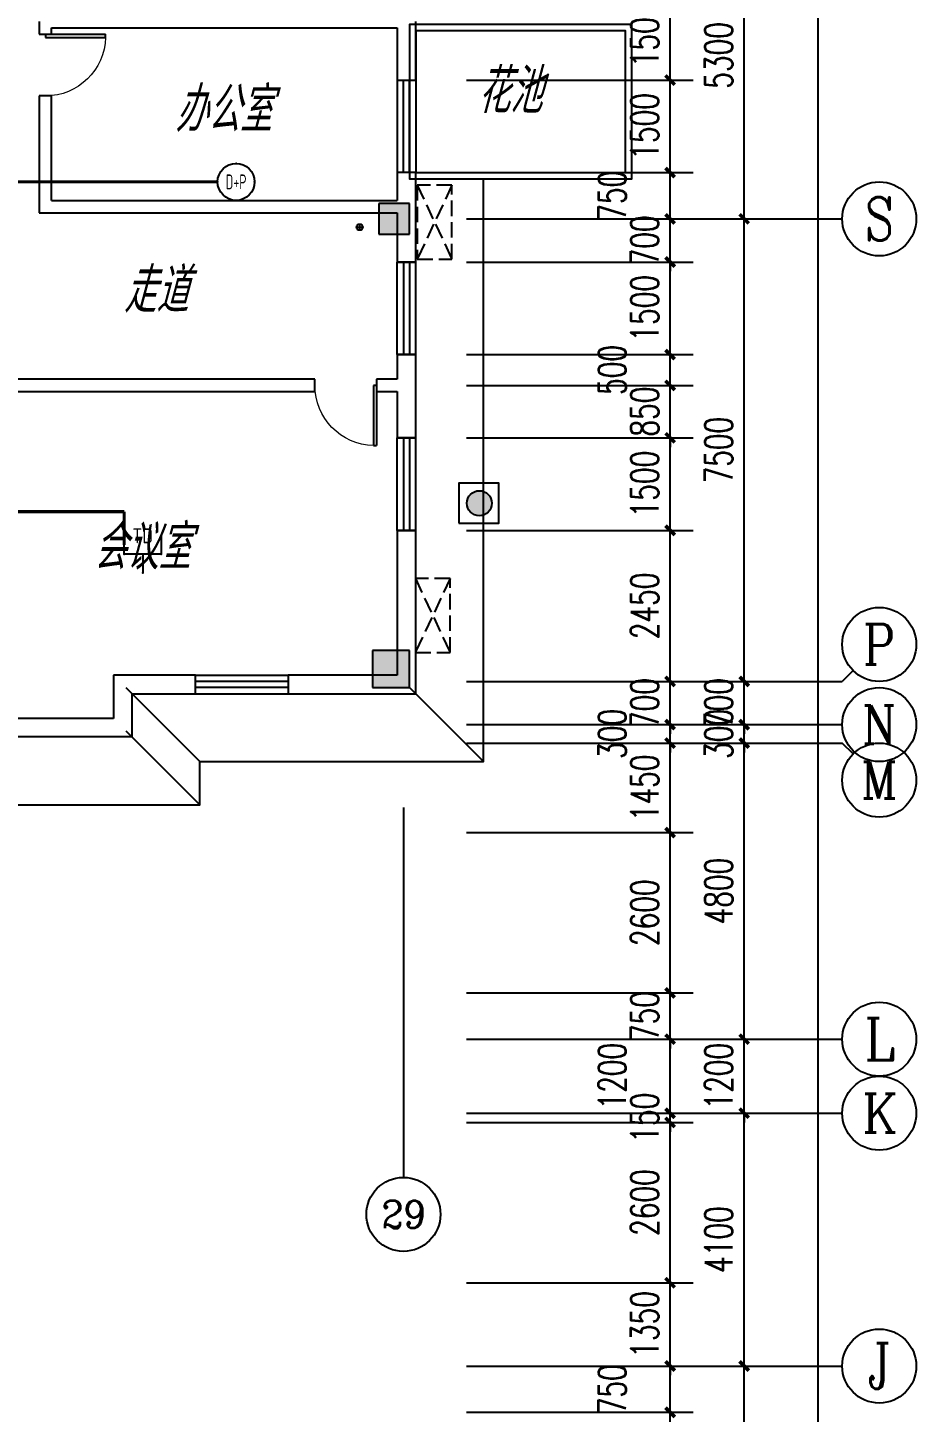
# Model space of a CAD drawing. Extents: x 1333527 to 1855755, y 1020844 to 1581249.
# Drawn here: x 1464287 to 1478683, y 1192721 to 1215171 of the extents above; entities that cross this region are included whole.
import ezdxf
from ezdxf.enums import TextEntityAlignment as Align

# ---------------------------------------------------------------- set-up
doc = ezdxf.new("R2010")
doc.units = 0
doc.header["$LTSCALE"] = 1000
doc.header["$PDSIZE"] = 5
doc.linetypes.add('DASH', pattern=[0.35, 0.25, -0.1])
doc.layers.add('1-建筑底图', color=8, linetype='Continuous', plot=False)
for name, color, linetype in [('AXIS_TEXT', 7, 'Continuous'), ('EQUIP-通讯', 3, 'Continuous'), ('WIRE-综合布线', 5, 'Continuous'), ('建筑-柱子', 9, 'Continuous'), ('建筑-柱子-填充', 8, 'Continuous'), ('排水', 153, 'Continuous'), ('防火分区', 6, 'Continuous')]:
    doc.layers.add(name, color=color, linetype=linetype)
doc.styles.add('_TCH_AXIS', font='COMPLEX', dxfattribs={"bigfont": 'GBCBIG'})
doc.styles.add('_TCH_DIM_T3', font='SIMPLEX', dxfattribs={"width": 0.705882, "bigfont": 'GBCBIG'})
doc.styles.add('_TEL_ATTDEF', font='gbenor', dxfattribs={"bigfont": 'gbcbig'})
doc.styles.add('_TEL_DIM', font='SIMPLEX', dxfattribs={"width": 0.8, "height": 3.5, "bigfont": 'HZTXT'})
doc.styles.add('COMPLEX', font='COMPLEX')
doc.styles.get("Standard").update_dxf_attribs({"font": 'gbeitc.shx', "bigfont": 'gbcbig.shx'})
doc.linetypes.add('JIEDI', pattern='A,1.25,-0.25,0.25,-0.25,0.625,["/",Standard,S=0.6,R=0,X=0,Y=-0.3],0.625,-0.25,0.25,-0.25', length=4)
doc.dimstyles.new('_TCH_ARCH&&150', dxfattribs={"dimtxt": 446.25, "dimasz": 150, "dimexe": 375, "dimexo": 450, "dimgap": 189.375, "dimtad": 1, "dimdec": 0, "dimzin": 0, "dimdsep": 46, "dimtxsty": '_TCH_DIM_T3', "dimblk": 'ARCHTICK', "dimcen": 0.09, "dimclrt": 7, "dimazin": 2, "dimtfac": 1, "dimtdec": 0, "dimtix": 1, "dimtmove": 2, "dimatfit": 3, "dimfxl": 1, "dimtolj": 1, "dimtzin": 0, "dimarcsym": 0})

# ---------------------------------------------------------------- blocks, each defined once
blk = doc.blocks.new('$equip_U$00000080(win7-PC-hzk)')
blk.add_circle((0, 0.5), 0.5)
for p in [(0, 0.999), (-0.5, 0.5), (0.5, 0.5)]:
    blk.add_point(p)
at = {"color": 7, "style": '_TEL_DIM', "width": 0.7}
blk.add_attdef('$TEXT$', text='', height=0.4, dxfattribs=at).set_placement((0, 0.5), align=Align.MIDDLE_CENTER)
at = {"color": 7, "style": '_TEL_DIM', "flags": 1}
for tag in ['A', 'REMARK']:
    blk.add_attdef(tag, text='', height=0.00002, dxfattribs=at).set_placement((0, 0), align=Align.MIDDLE_CENTER)
blk = doc.blocks.new('$equip$00002670')
for p, q in [((-0.5, 0.499), (-0.5, 0.999)), ((0.5, 0.999), (0.5, 0.499)), ((0.5, 0.499), (-0.5, 0.499)), ((0, 0.5), (0, 0))]:
    blk.add_line(p, q)
for p in [(-0.5, 0.999), (0.5, 0.999), (-0.5, 0.499), (0.5, 0.499), (0, 0)]:
    blk.add_point(p)
at = {"color": 7, "style": '_TEL_DIM'}
blk.add_attdef('$TEXT$', text='', height=0.4, dxfattribs=at).set_placement((0, 0.999), align=Align.MIDDLE_CENTER)
at = {"color": 7, "style": '_TEL_DIM', "flags": 1}
blk.add_attdef('A', text='', height=0.000025, dxfattribs=at).set_placement((0, 0), align=Align.MIDDLE_CENTER)
blk = doc.blocks.new('ng')
at = {"layer": '排水'}
for p, q in [((345991, 781358), (346091, 781358)), ((346041, 781408), (346041, 781308))]:
    blk.add_line(p, q, dxfattribs=at)
blk.add_circle((346041, 781358), 50, dxfattribs=at)
blk = doc.blocks.new('_AXISO')
blk.add_circle((0, 0), 0.5)
at = {"layer": 'AXIS_TEXT', "style": 'COMPLEX', "width": 1.041667}
blk.add_attdef('A', text='', height=0.56, dxfattribs=at).set_placement((-0.25, -0.28), (0.25, -0.28), align=Align.FIT)
blk = doc.blocks.new('A$C4670417C')
at = {"layer": '建筑-柱子-填充'}
for points in [[(110300, 36150), (109800, 36150), (109800, 35650), (110300, 35650)], [(110300, 28900), (109700, 28900), (109700, 28300), (110300, 28300)]]:
    blk.add_hatch(color=256, dxfattribs=at).paths.add_polyline_path(points)
at = {"layer": '建筑-柱子'}
for p, q in [((110300, 36150), (109800, 36150)), ((109800, 36150), (109800, 35650)), ((110300, 35650), (110300, 36150)), ((109800, 35650), (110300, 35650)), ((110300, 28900), (109700, 28900)), ((109700, 28900), (109700, 28300)), ((110300, 28300), (110300, 28900)), ((109700, 28300), (110300, 28300))]:
    blk.add_line(p, q, dxfattribs=at)
blk = doc.blocks.new('A$C2CDD3BEF')
at = {"layer": '防火分区'}
h = blk.add_hatch(color=7, dxfattribs=at)
h.dxf.hatch_style = 1
edge = h.paths.add_edge_path()
edge.add_arc((460, 446), 282, 0, 360)
at = {"layer": '防火分区', "color": 7}
blk.add_lwpolyline([(0, 0), (900, 0), (900, 900), (0, 900)], close=True, dxfattribs=at)
blk.add_circle((460, 446), 282, dxfattribs=at)
blk = doc.blocks.new('_ArchTick')
at = {"color": 0, "linetype": 'ByBlock', "const_width": 0.4}
blk.add_lwpolyline([(-0.5, -0.5), (0.5, 0.5)], dxfattribs=at)
blk = doc.blocks.new('*D121')
at = {"layer": '1-建筑底图', "color": 0, "lineweight": -2, "transparency": 16777216}
for p, q in [((112521, 15850), (116196, 15850)), ((115821, 13250), (115821, 15850)), ((112521, 13250), (116196, 13250))]:
    blk.add_line(p, q, dxfattribs=at)
at = {"layer": 'Defpoints', "color": 0}
for p in [(112071, 15850), (115821, 15850), (112071, 13250)]:
    blk.add_point(p, dxfattribs=at)
at = {"layer": '1-建筑底图', "color": 0, "lineweight": -2, "transparency": 16777216, "xscale": 150, "yscale": 150, "zscale": 150}
for p, rotation in [((115821, 15850), 90), ((115821, 13250), 270)]:
    blk.add_blockref('_ArchTick', p, dxfattribs=dict(at, rotation=rotation))
at = {"layer": '1-建筑底图', "color": 7, "transparency": 16777216, "insert": (115408, 14550), "char_height": 446.2, "attachment_point": 5, "rotation": 90, "style": '_TCH_DIM_T3'}
blk.add_mtext('\\A1;2600', dxfattribs=at)
blk = doc.blocks.new('*D122')
at = {"layer": '1-建筑底图', "color": 0, "lineweight": -2, "transparency": 16777216}
for p, q in [((112521, 16600), (116196, 16600)), ((115821, 15850), (115821, 16600)), ((112521, 15850), (116196, 15850))]:
    blk.add_line(p, q, dxfattribs=at)
at = {"layer": 'Defpoints', "color": 0}
for p in [(112071, 16600), (115821, 16600), (112071, 15850)]:
    blk.add_point(p, dxfattribs=at)
at = {"layer": '1-建筑底图', "color": 0, "lineweight": -2, "transparency": 16777216, "xscale": 150, "yscale": 150, "zscale": 150}
for p, rotation in [((115821, 16600), 90), ((115821, 15850), 270)]:
    blk.add_blockref('_ArchTick', p, dxfattribs=dict(at, rotation=rotation))
at = {"layer": '1-建筑底图', "color": 7, "transparency": 16777216, "insert": (114883, 16225), "char_height": 446.2, "attachment_point": 5, "rotation": 90, "style": '_TCH_DIM_T3'}
blk.add_mtext('\\A1;750', dxfattribs=at)
blk = doc.blocks.new('*D123')
at = {"layer": '1-建筑底图', "color": 0, "lineweight": -2, "transparency": 16777216}
for p, q in [((115821, 17950), (115821, 18100)), ((112521, 17950), (116196, 17950)), ((115821, 16600), (115821, 17950)), ((112521, 16600), (116196, 16600)), ((115821, 16600), (115821, 16450))]:
    blk.add_line(p, q, dxfattribs=at)
at = {"layer": 'Defpoints', "color": 0}
for p in [(112071, 17950), (115821, 17950), (112071, 16600)]:
    blk.add_point(p, dxfattribs=at)
at = {"layer": '1-建筑底图', "color": 0, "lineweight": -2, "transparency": 16777216, "xscale": 150, "yscale": 150, "zscale": 150}
for p, rotation in [((115821, 17950), 270), ((115821, 16600), 90)]:
    blk.add_blockref('_ArchTick', p, dxfattribs=dict(at, rotation=rotation))
at = {"layer": '1-建筑底图', "color": 7, "transparency": 16777216, "insert": (115408, 17275), "char_height": 446.2, "attachment_point": 5, "rotation": 90, "style": '_TCH_DIM_T3'}
blk.add_mtext('\\A1;1350', dxfattribs=at)
blk = doc.blocks.new('*D124')
at = {"layer": '1-建筑底图', "color": 0, "lineweight": -2, "transparency": 16777216}
for p, q in [((112521, 20550), (116196, 20550)), ((115821, 17950), (115821, 20550)), ((112521, 17950), (116196, 17950))]:
    blk.add_line(p, q, dxfattribs=at)
at = {"layer": 'Defpoints', "color": 0}
for p in [(112071, 20550), (115821, 20550), (112071, 17950)]:
    blk.add_point(p, dxfattribs=at)
at = {"layer": '1-建筑底图', "color": 0, "lineweight": -2, "transparency": 16777216, "xscale": 150, "yscale": 150, "zscale": 150}
for p, rotation in [((115821, 20550), 90), ((115821, 17950), 270)]:
    blk.add_blockref('_ArchTick', p, dxfattribs=dict(at, rotation=rotation))
at = {"layer": '1-建筑底图', "color": 7, "transparency": 16777216, "insert": (115408, 19250), "char_height": 446.2, "attachment_point": 5, "rotation": 90, "style": '_TCH_DIM_T3'}
blk.add_mtext('\\A1;2600', dxfattribs=at)
blk = doc.blocks.new('*D125')
at = {"layer": '1-建筑底图', "color": 0, "lineweight": -2, "transparency": 16777216}
for p, q in [((112521, 20700), (116196, 20700)), ((115821, 20700), (115821, 20850)), ((115821, 20550), (115821, 20700)), ((112521, 20550), (116196, 20550)), ((115821, 20550), (115821, 20400))]:
    blk.add_line(p, q, dxfattribs=at)
at = {"layer": 'Defpoints', "color": 0}
for p in [(112071, 20700), (115821, 20700), (112071, 20550)]:
    blk.add_point(p, dxfattribs=at)
at = {"layer": '1-建筑底图', "color": 0, "lineweight": -2, "transparency": 16777216, "xscale": 150, "yscale": 150, "zscale": 150}
for p, rotation in [((115821, 20700), 270), ((115821, 20550), 90)]:
    blk.add_blockref('_ArchTick', p, dxfattribs=dict(at, rotation=rotation))
at = {"layer": '1-建筑底图', "color": 7, "transparency": 16777216, "insert": (115408, 20625), "char_height": 446.2, "attachment_point": 5, "rotation": 90, "style": '_TCH_DIM_T3'}
blk.add_mtext('\\A1;150', dxfattribs=at)
blk = doc.blocks.new('*D126')
at = {"layer": '1-建筑底图', "color": 0, "lineweight": -2, "transparency": 16777216}
for p, q in [((112521, 21900), (116196, 21900)), ((115821, 20700), (115821, 21900)), ((112521, 20700), (116196, 20700))]:
    blk.add_line(p, q, dxfattribs=at)
at = {"layer": 'Defpoints', "color": 0}
for p in [(112071, 21900), (115821, 21900), (112071, 20700)]:
    blk.add_point(p, dxfattribs=at)
at = {"layer": '1-建筑底图', "color": 0, "lineweight": -2, "transparency": 16777216, "xscale": 150, "yscale": 150, "zscale": 150}
for p, rotation in [((115821, 21900), 90), ((115821, 20700), 270)]:
    blk.add_blockref('_ArchTick', p, dxfattribs=dict(at, rotation=rotation))
at = {"layer": '1-建筑底图', "color": 7, "transparency": 16777216, "insert": (114883, 21300), "char_height": 446.2, "attachment_point": 5, "rotation": 90, "style": '_TCH_DIM_T3'}
blk.add_mtext('\\A1;1200', dxfattribs=at)
blk = doc.blocks.new('*D127')
at = {"layer": '1-建筑底图', "color": 0, "lineweight": -2, "transparency": 16777216}
for p, q in [((115821, 22650), (115821, 22800)), ((112521, 22650), (116196, 22650)), ((115821, 21900), (115821, 22650)), ((112521, 21900), (116196, 21900)), ((115821, 21900), (115821, 21750))]:
    blk.add_line(p, q, dxfattribs=at)
at = {"layer": 'Defpoints', "color": 0}
for p in [(112071, 22650), (115821, 22650), (112071, 21900)]:
    blk.add_point(p, dxfattribs=at)
at = {"layer": '1-建筑底图', "color": 0, "lineweight": -2, "transparency": 16777216, "xscale": 150, "yscale": 150, "zscale": 150}
for p, rotation in [((115821, 22650), 270), ((115821, 21900), 90)]:
    blk.add_blockref('_ArchTick', p, dxfattribs=dict(at, rotation=rotation))
at = {"layer": '1-建筑底图', "color": 7, "transparency": 16777216, "insert": (115408, 22275), "char_height": 446.2, "attachment_point": 5, "rotation": 90, "style": '_TCH_DIM_T3'}
blk.add_mtext('\\A1;750', dxfattribs=at)
blk = doc.blocks.new('*D128')
at = {"layer": '1-建筑底图', "color": 0, "lineweight": -2, "transparency": 16777216}
for p, q in [((112521, 25250), (116196, 25250)), ((115821, 22650), (115821, 25250)), ((112521, 22650), (116196, 22650))]:
    blk.add_line(p, q, dxfattribs=at)
at = {"layer": 'Defpoints', "color": 0}
for p in [(112071, 25250), (115821, 25250), (112071, 22650)]:
    blk.add_point(p, dxfattribs=at)
at = {"layer": '1-建筑底图', "color": 0, "lineweight": -2, "transparency": 16777216, "xscale": 150, "yscale": 150, "zscale": 150}
for p, rotation in [((115821, 25250), 90), ((115821, 22650), 270)]:
    blk.add_blockref('_ArchTick', p, dxfattribs=dict(at, rotation=rotation))
at = {"layer": '1-建筑底图', "color": 7, "transparency": 16777216, "insert": (115408, 23950), "char_height": 446.2, "attachment_point": 5, "rotation": 90, "style": '_TCH_DIM_T3'}
blk.add_mtext('\\A1;2600', dxfattribs=at)
blk = doc.blocks.new('*D129')
at = {"layer": '1-建筑底图', "color": 0, "lineweight": -2, "transparency": 16777216}
for p, q in [((112521, 26700), (116196, 26700)), ((115821, 25250), (115821, 26700)), ((112521, 25250), (116196, 25250))]:
    blk.add_line(p, q, dxfattribs=at)
at = {"layer": 'Defpoints', "color": 0}
for p in [(112071, 26700), (115821, 26700), (112071, 25250)]:
    blk.add_point(p, dxfattribs=at)
at = {"layer": '1-建筑底图', "color": 0, "lineweight": -2, "transparency": 16777216, "xscale": 150, "yscale": 150, "zscale": 150}
for p, rotation in [((115821, 26700), 90), ((115821, 25250), 270)]:
    blk.add_blockref('_ArchTick', p, dxfattribs=dict(at, rotation=rotation))
at = {"layer": '1-建筑底图', "color": 7, "transparency": 16777216, "insert": (115408, 25975), "char_height": 446.2, "attachment_point": 5, "rotation": 90, "style": '_TCH_DIM_T3'}
blk.add_mtext('\\A1;1450', dxfattribs=at)
blk = doc.blocks.new('*D130')
at = {"layer": '1-建筑底图', "color": 0, "lineweight": -2, "transparency": 16777216}
for p, q in [((112521, 27000), (116196, 27000)), ((115821, 27000), (115821, 27150)), ((115821, 26700), (115821, 27000)), ((112521, 26700), (116196, 26700)), ((115821, 26700), (115821, 26550))]:
    blk.add_line(p, q, dxfattribs=at)
at = {"layer": 'Defpoints', "color": 0}
for p in [(112071, 27000), (115821, 27000), (112071, 26700)]:
    blk.add_point(p, dxfattribs=at)
at = {"layer": '1-建筑底图', "color": 0, "lineweight": -2, "transparency": 16777216, "xscale": 150, "yscale": 150, "zscale": 150}
for p, rotation in [((115821, 27000), 270), ((115821, 26700), 90)]:
    blk.add_blockref('_ArchTick', p, dxfattribs=dict(at, rotation=rotation))
at = {"layer": '1-建筑底图', "color": 7, "transparency": 16777216, "insert": (114883, 26850), "char_height": 446.2, "attachment_point": 5, "rotation": 90, "style": '_TCH_DIM_T3'}
blk.add_mtext('\\A1;300', dxfattribs=at)
blk = doc.blocks.new('*D131')
at = {"layer": '1-建筑底图', "color": 0, "lineweight": -2, "transparency": 16777216}
for p, q in [((115821, 27700), (115821, 27850)), ((112521, 27700), (116196, 27700)), ((115821, 27000), (115821, 27700)), ((112521, 27000), (116196, 27000)), ((115821, 27000), (115821, 26850))]:
    blk.add_line(p, q, dxfattribs=at)
at = {"layer": 'Defpoints', "color": 0}
for p in [(112071, 27700), (115821, 27700), (112071, 27000)]:
    blk.add_point(p, dxfattribs=at)
at = {"layer": '1-建筑底图', "color": 0, "lineweight": -2, "transparency": 16777216, "xscale": 150, "yscale": 150, "zscale": 150}
for p, rotation in [((115821, 27700), 270), ((115821, 27000), 90)]:
    blk.add_blockref('_ArchTick', p, dxfattribs=dict(at, rotation=rotation))
at = {"layer": '1-建筑底图', "color": 7, "transparency": 16777216, "insert": (115408, 27350), "char_height": 446.2, "attachment_point": 5, "rotation": 90, "style": '_TCH_DIM_T3'}
blk.add_mtext('\\A1;700', dxfattribs=at)
blk = doc.blocks.new('*D132')
at = {"layer": '1-建筑底图', "color": 0, "lineweight": -2, "transparency": 16777216}
for p, q in [((112521, 30150), (116196, 30150)), ((115821, 27700), (115821, 30150)), ((112521, 27700), (116196, 27700))]:
    blk.add_line(p, q, dxfattribs=at)
at = {"layer": 'Defpoints', "color": 0}
for p in [(112071, 30150), (115821, 30150), (112071, 27700)]:
    blk.add_point(p, dxfattribs=at)
at = {"layer": '1-建筑底图', "color": 0, "lineweight": -2, "transparency": 16777216, "xscale": 150, "yscale": 150, "zscale": 150}
for p, rotation in [((115821, 30150), 90), ((115821, 27700), 270)]:
    blk.add_blockref('_ArchTick', p, dxfattribs=dict(at, rotation=rotation))
at = {"layer": '1-建筑底图', "color": 7, "transparency": 16777216, "insert": (115408, 28925), "char_height": 446.2, "attachment_point": 5, "rotation": 90, "style": '_TCH_DIM_T3'}
blk.add_mtext('\\A1;2450', dxfattribs=at)
blk = doc.blocks.new('*D133')
at = {"layer": '1-建筑底图', "color": 0, "lineweight": -2, "transparency": 16777216}
for p, q in [((112521, 31650), (116196, 31650)), ((115821, 30150), (115821, 31650)), ((112521, 30150), (116196, 30150))]:
    blk.add_line(p, q, dxfattribs=at)
at = {"layer": 'Defpoints', "color": 0}
for p in [(112071, 31650), (115821, 31650), (112071, 30150)]:
    blk.add_point(p, dxfattribs=at)
at = {"layer": '1-建筑底图', "color": 0, "lineweight": -2, "transparency": 16777216, "xscale": 150, "yscale": 150, "zscale": 150}
for p, rotation in [((115821, 31650), 90), ((115821, 30150), 270)]:
    blk.add_blockref('_ArchTick', p, dxfattribs=dict(at, rotation=rotation))
at = {"layer": '1-建筑底图', "color": 7, "transparency": 16777216, "insert": (115408, 30900), "char_height": 446.2, "attachment_point": 5, "rotation": 90, "style": '_TCH_DIM_T3'}
blk.add_mtext('\\A1;1500', dxfattribs=at)
blk = doc.blocks.new('*D134')
at = {"layer": '1-建筑底图', "color": 0, "lineweight": -2, "transparency": 16777216}
for p, q in [((115821, 32500), (115821, 32650)), ((112521, 32500), (116196, 32500)), ((115821, 31650), (115821, 32500)), ((112521, 31650), (116196, 31650)), ((115821, 31650), (115821, 31500))]:
    blk.add_line(p, q, dxfattribs=at)
at = {"layer": 'Defpoints', "color": 0}
for p in [(112071, 32500), (115821, 32500), (112071, 31650)]:
    blk.add_point(p, dxfattribs=at)
at = {"layer": '1-建筑底图', "color": 0, "lineweight": -2, "transparency": 16777216, "xscale": 150, "yscale": 150, "zscale": 150}
for p, rotation in [((115821, 32500), 270), ((115821, 31650), 90)]:
    blk.add_blockref('_ArchTick', p, dxfattribs=dict(at, rotation=rotation))
at = {"layer": '1-建筑底图', "color": 7, "transparency": 16777216, "insert": (115408, 32075), "char_height": 446.2, "attachment_point": 5, "rotation": 90, "style": '_TCH_DIM_T3'}
blk.add_mtext('\\A1;850', dxfattribs=at)
blk = doc.blocks.new('*D135')
at = {"layer": '1-建筑底图', "color": 0, "lineweight": -2, "transparency": 16777216}
for p, q in [((112521, 33000), (116196, 33000)), ((115821, 32500), (115821, 33000)), ((112521, 32500), (116196, 32500))]:
    blk.add_line(p, q, dxfattribs=at)
at = {"layer": 'Defpoints', "color": 0}
for p in [(112071, 33000), (115821, 33000), (112071, 32500)]:
    blk.add_point(p, dxfattribs=at)
at = {"layer": '1-建筑底图', "color": 0, "lineweight": -2, "transparency": 16777216, "xscale": 150, "yscale": 150, "zscale": 150}
for p, rotation in [((115821, 33000), 90), ((115821, 32500), 270)]:
    blk.add_blockref('_ArchTick', p, dxfattribs=dict(at, rotation=rotation))
at = {"layer": '1-建筑底图', "color": 7, "transparency": 16777216, "insert": (114883, 32750), "char_height": 446.2, "attachment_point": 5, "rotation": 90, "style": '_TCH_DIM_T3'}
blk.add_mtext('\\A1;500', dxfattribs=at)
blk = doc.blocks.new('*D136')
at = {"layer": '1-建筑底图', "color": 0, "lineweight": -2, "transparency": 16777216}
for p, q in [((112521, 34500), (116196, 34500)), ((115821, 33000), (115821, 34500)), ((112521, 33000), (116196, 33000))]:
    blk.add_line(p, q, dxfattribs=at)
at = {"layer": 'Defpoints', "color": 0}
for p in [(112071, 34500), (115821, 34500), (112071, 33000)]:
    blk.add_point(p, dxfattribs=at)
at = {"layer": '1-建筑底图', "color": 0, "lineweight": -2, "transparency": 16777216, "xscale": 150, "yscale": 150, "zscale": 150}
for p, rotation in [((115821, 34500), 90), ((115821, 33000), 270)]:
    blk.add_blockref('_ArchTick', p, dxfattribs=dict(at, rotation=rotation))
at = {"layer": '1-建筑底图', "color": 7, "transparency": 16777216, "insert": (115408, 33750), "char_height": 446.2, "attachment_point": 5, "rotation": 90, "style": '_TCH_DIM_T3'}
blk.add_mtext('\\A1;1500', dxfattribs=at)
blk = doc.blocks.new('*D137')
at = {"layer": '1-建筑底图', "color": 0, "lineweight": -2, "transparency": 16777216}
for p, q in [((115821, 35200), (115821, 35350)), ((112521, 35200), (116196, 35200)), ((115821, 34500), (115821, 35200)), ((112521, 34500), (116196, 34500)), ((115821, 34500), (115821, 34350))]:
    blk.add_line(p, q, dxfattribs=at)
at = {"layer": 'Defpoints', "color": 0}
for p in [(112071, 35200), (115821, 35200), (112071, 34500)]:
    blk.add_point(p, dxfattribs=at)
at = {"layer": '1-建筑底图', "color": 0, "lineweight": -2, "transparency": 16777216, "xscale": 150, "yscale": 150, "zscale": 150}
for p, rotation in [((115821, 35200), 270), ((115821, 34500), 90)]:
    blk.add_blockref('_ArchTick', p, dxfattribs=dict(at, rotation=rotation))
at = {"layer": '1-建筑底图', "color": 7, "transparency": 16777216, "insert": (115408, 34850), "char_height": 446.2, "attachment_point": 5, "rotation": 90, "style": '_TCH_DIM_T3'}
blk.add_mtext('\\A1;700', dxfattribs=at)
blk = doc.blocks.new('*D138')
at = {"layer": '1-建筑底图', "color": 0, "lineweight": -2, "transparency": 16777216}
for p, q in [((112521, 35950), (116196, 35950)), ((115821, 35200), (115821, 35950)), ((112521, 35200), (116196, 35200))]:
    blk.add_line(p, q, dxfattribs=at)
at = {"layer": 'Defpoints', "color": 0}
for p in [(112071, 35950), (115821, 35950), (112071, 35200)]:
    blk.add_point(p, dxfattribs=at)
at = {"layer": '1-建筑底图', "color": 0, "lineweight": -2, "transparency": 16777216, "xscale": 150, "yscale": 150, "zscale": 150}
for p, rotation in [((115821, 35950), 90), ((115821, 35200), 270)]:
    blk.add_blockref('_ArchTick', p, dxfattribs=dict(at, rotation=rotation))
at = {"layer": '1-建筑底图', "color": 7, "transparency": 16777216, "insert": (114883, 35575), "char_height": 446.2, "attachment_point": 5, "rotation": 90, "style": '_TCH_DIM_T3'}
blk.add_mtext('\\A1;750', dxfattribs=at)
blk = doc.blocks.new('*D139')
at = {"layer": '1-建筑底图', "color": 0, "lineweight": -2, "transparency": 16777216}
for p, q in [((112521, 37450), (116196, 37450)), ((115821, 35950), (115821, 37450)), ((112521, 35950), (116196, 35950))]:
    blk.add_line(p, q, dxfattribs=at)
at = {"layer": 'Defpoints', "color": 0}
for p in [(112071, 37450), (115821, 37450), (112071, 35950)]:
    blk.add_point(p, dxfattribs=at)
at = {"layer": '1-建筑底图', "color": 0, "lineweight": -2, "transparency": 16777216, "xscale": 150, "yscale": 150, "zscale": 150}
for p, rotation in [((115821, 37450), 90), ((115821, 35950), 270)]:
    blk.add_blockref('_ArchTick', p, dxfattribs=dict(at, rotation=rotation))
at = {"layer": '1-建筑底图', "color": 7, "transparency": 16777216, "insert": (115408, 36700), "char_height": 446.2, "attachment_point": 5, "rotation": 90, "style": '_TCH_DIM_T3'}
blk.add_mtext('\\A1;1500', dxfattribs=at)
blk = doc.blocks.new('*D140')
at = {"layer": '1-建筑底图', "color": 0, "lineweight": -2, "transparency": 16777216}
for p, q in [((112521, 38950), (116196, 38950)), ((115821, 37450), (115821, 38950)), ((112521, 37450), (116196, 37450))]:
    blk.add_line(p, q, dxfattribs=at)
at = {"layer": 'Defpoints', "color": 0}
for p in [(112071, 38950), (115821, 38950), (112071, 37450)]:
    blk.add_point(p, dxfattribs=at)
at = {"layer": '1-建筑底图', "color": 0, "lineweight": -2, "transparency": 16777216, "xscale": 150, "yscale": 150, "zscale": 150}
for p, rotation in [((115821, 38950), 90), ((115821, 37450), 270)]:
    blk.add_blockref('_ArchTick', p, dxfattribs=dict(at, rotation=rotation))
at = {"layer": '1-建筑底图', "color": 7, "transparency": 16777216, "insert": (115408, 38200), "char_height": 446.2, "attachment_point": 5, "rotation": 90, "style": '_TCH_DIM_T3'}
blk.add_mtext('\\A1;1500', dxfattribs=at)
blk = doc.blocks.new('*D425')
at = {"layer": '1-建筑底图', "color": 0, "lineweight": -2, "transparency": 16777216}
for p, q in [((113721, 16600), (117396, 16600)), ((117021, 11800), (117021, 16600)), ((113721, 11800), (117396, 11800))]:
    blk.add_line(p, q, dxfattribs=at)
at = {"layer": 'Defpoints', "color": 0}
for p in [(113271, 16600), (117021, 16600), (113271, 11800)]:
    blk.add_point(p, dxfattribs=at)
at = {"layer": '1-建筑底图', "color": 0, "lineweight": -2, "transparency": 16777216, "xscale": 150, "yscale": 150, "zscale": 150}
for p, rotation in [((117021, 16600), 90), ((117021, 11800), 270)]:
    blk.add_blockref('_ArchTick', p, dxfattribs=dict(at, rotation=rotation))
at = {"layer": '1-建筑底图', "color": 7, "transparency": 16777216, "insert": (116608, 14200), "char_height": 446.2, "attachment_point": 5, "rotation": 90, "style": '_TCH_DIM_T3'}
blk.add_mtext('\\A1;4800', dxfattribs=at)
blk = doc.blocks.new('*D426')
at = {"layer": '1-建筑底图', "color": 0, "lineweight": -2, "transparency": 16777216}
for p, q in [((113721, 20700), (117396, 20700)), ((117021, 16600), (117021, 20700)), ((113721, 16600), (117396, 16600))]:
    blk.add_line(p, q, dxfattribs=at)
at = {"layer": 'Defpoints', "color": 0}
for p in [(113271, 20700), (117021, 20700), (113271, 16600)]:
    blk.add_point(p, dxfattribs=at)
at = {"layer": '1-建筑底图', "color": 0, "lineweight": -2, "transparency": 16777216, "xscale": 150, "yscale": 150, "zscale": 150}
for p, rotation in [((117021, 20700), 90), ((117021, 16600), 270)]:
    blk.add_blockref('_ArchTick', p, dxfattribs=dict(at, rotation=rotation))
at = {"layer": '1-建筑底图', "color": 7, "transparency": 16777216, "insert": (116608, 18650), "char_height": 446.2, "attachment_point": 5, "rotation": 90, "style": '_TCH_DIM_T3'}
blk.add_mtext('\\A1;4100', dxfattribs=at)
blk = doc.blocks.new('*D427')
at = {"layer": '1-建筑底图', "color": 0, "lineweight": -2, "transparency": 16777216}
for p, q in [((117021, 21900), (117021, 22050)), ((113721, 21900), (117396, 21900)), ((117021, 20700), (117021, 21900)), ((113721, 20700), (117396, 20700)), ((117021, 20700), (117021, 20550))]:
    blk.add_line(p, q, dxfattribs=at)
at = {"layer": 'Defpoints', "color": 0}
for p in [(113271, 21900), (117021, 21900), (113271, 20700)]:
    blk.add_point(p, dxfattribs=at)
at = {"layer": '1-建筑底图', "color": 0, "lineweight": -2, "transparency": 16777216, "xscale": 150, "yscale": 150, "zscale": 150}
for p, rotation in [((117021, 21900), 270), ((117021, 20700), 90)]:
    blk.add_blockref('_ArchTick', p, dxfattribs=dict(at, rotation=rotation))
at = {"layer": '1-建筑底图', "color": 7, "transparency": 16777216, "insert": (116608, 21300), "char_height": 446.2, "attachment_point": 5, "rotation": 90, "style": '_TCH_DIM_T3'}
blk.add_mtext('\\A1;1200', dxfattribs=at)
blk = doc.blocks.new('*D428')
at = {"layer": '1-建筑底图', "color": 0, "lineweight": -2, "transparency": 16777216}
for p, q in [((113721, 26700), (117396, 26700)), ((117021, 21900), (117021, 26700)), ((113721, 21900), (117396, 21900))]:
    blk.add_line(p, q, dxfattribs=at)
at = {"layer": 'Defpoints', "color": 0}
for p in [(113271, 26700), (117021, 26700), (113271, 21900)]:
    blk.add_point(p, dxfattribs=at)
at = {"layer": '1-建筑底图', "color": 0, "lineweight": -2, "transparency": 16777216, "xscale": 150, "yscale": 150, "zscale": 150}
for p, rotation in [((117021, 26700), 90), ((117021, 21900), 270)]:
    blk.add_blockref('_ArchTick', p, dxfattribs=dict(at, rotation=rotation))
at = {"layer": '1-建筑底图', "color": 7, "transparency": 16777216, "insert": (116608, 24300), "char_height": 446.2, "attachment_point": 5, "rotation": 90, "style": '_TCH_DIM_T3'}
blk.add_mtext('\\A1;4800', dxfattribs=at)
blk = doc.blocks.new('*D429')
at = {"layer": '1-建筑底图', "color": 0, "lineweight": -2, "transparency": 16777216}
for p, q in [((113721, 27000), (117396, 27000)), ((117021, 27000), (117021, 27150)), ((117021, 26700), (117021, 27000)), ((113721, 26700), (117396, 26700)), ((117021, 26700), (117021, 26550))]:
    blk.add_line(p, q, dxfattribs=at)
at = {"layer": 'Defpoints', "color": 0}
for p in [(113271, 27000), (117021, 27000), (113271, 26700)]:
    blk.add_point(p, dxfattribs=at)
at = {"layer": '1-建筑底图', "color": 0, "lineweight": -2, "transparency": 16777216, "xscale": 150, "yscale": 150, "zscale": 150}
for p, rotation in [((117021, 27000), 270), ((117021, 26700), 90)]:
    blk.add_blockref('_ArchTick', p, dxfattribs=dict(at, rotation=rotation))
at = {"layer": '1-建筑底图', "color": 7, "transparency": 16777216, "insert": (116608, 26850), "char_height": 446.2, "attachment_point": 5, "rotation": 90, "style": '_TCH_DIM_T3'}
blk.add_mtext('\\A1;300', dxfattribs=at)
blk = doc.blocks.new('*D430')
at = {"layer": '1-建筑底图', "color": 0, "lineweight": -2, "transparency": 16777216}
for p, q in [((117021, 27700), (117021, 27850)), ((113721, 27700), (117396, 27700)), ((117021, 27000), (117021, 27700)), ((113721, 27000), (117396, 27000)), ((117021, 27000), (117021, 26850))]:
    blk.add_line(p, q, dxfattribs=at)
at = {"layer": 'Defpoints', "color": 0}
for p in [(113271, 27700), (117021, 27700), (113271, 27000)]:
    blk.add_point(p, dxfattribs=at)
at = {"layer": '1-建筑底图', "color": 0, "lineweight": -2, "transparency": 16777216, "xscale": 150, "yscale": 150, "zscale": 150}
for p, rotation in [((117021, 27700), 270), ((117021, 27000), 90)]:
    blk.add_blockref('_ArchTick', p, dxfattribs=dict(at, rotation=rotation))
at = {"layer": '1-建筑底图', "color": 7, "transparency": 16777216, "insert": (116608, 27350), "char_height": 446.2, "attachment_point": 5, "rotation": 90, "style": '_TCH_DIM_T3'}
blk.add_mtext('\\A1;700', dxfattribs=at)
blk = doc.blocks.new('*D431')
at = {"layer": '1-建筑底图', "color": 0, "lineweight": -2, "transparency": 16777216}
for p, q in [((113721, 35200), (117396, 35200)), ((117021, 27700), (117021, 35200)), ((113721, 27700), (117396, 27700))]:
    blk.add_line(p, q, dxfattribs=at)
at = {"layer": 'Defpoints', "color": 0}
for p in [(113271, 35200), (117021, 35200), (113271, 27700)]:
    blk.add_point(p, dxfattribs=at)
at = {"layer": '1-建筑底图', "color": 0, "lineweight": -2, "transparency": 16777216, "xscale": 150, "yscale": 150, "zscale": 150}
for p, rotation in [((117021, 35200), 90), ((117021, 27700), 270)]:
    blk.add_blockref('_ArchTick', p, dxfattribs=dict(at, rotation=rotation))
at = {"layer": '1-建筑底图', "color": 7, "transparency": 16777216, "insert": (116608, 31450), "char_height": 446.2, "attachment_point": 5, "rotation": 90, "style": '_TCH_DIM_T3'}
blk.add_mtext('\\A1;7500', dxfattribs=at)
blk = doc.blocks.new('*D432')
at = {"layer": '1-建筑底图', "color": 0, "lineweight": -2, "transparency": 16777216}
for p, q in [((113721, 40500), (117396, 40500)), ((117021, 35200), (117021, 40500)), ((113721, 35200), (117396, 35200))]:
    blk.add_line(p, q, dxfattribs=at)
at = {"layer": 'Defpoints', "color": 0}
for p in [(113271, 40500), (117021, 40500), (113271, 35200)]:
    blk.add_point(p, dxfattribs=at)
at = {"layer": '1-建筑底图', "color": 0, "lineweight": -2, "transparency": 16777216, "xscale": 150, "yscale": 150, "zscale": 150}
for p, rotation in [((117021, 40500), 90), ((117021, 35200), 270)]:
    blk.add_blockref('_ArchTick', p, dxfattribs=dict(at, rotation=rotation))
at = {"layer": '1-建筑底图', "color": 7, "transparency": 16777216, "insert": (116608, 37850), "char_height": 446.2, "attachment_point": 5, "rotation": 90, "style": '_TCH_DIM_T3'}
blk.add_mtext('\\A1;5300', dxfattribs=at)
blk = doc.blocks.new('*D446')
at = {"layer": '1-建筑底图', "color": 0, "lineweight": -2, "transparency": 16777216}
for p, q in [((113721, 89600), (118596, 89600)), ((118221, -800), (118221, 89600)), ((113721, -800), (118596, -800))]:
    blk.add_line(p, q, dxfattribs=at)
at = {"layer": 'Defpoints', "color": 0}
for p in [(113271, 89600), (118221, 89600), (113271, -800)]:
    blk.add_point(p, dxfattribs=at)
at = {"layer": '1-建筑底图', "color": 0, "lineweight": -2, "transparency": 16777216, "xscale": 150, "yscale": 150, "zscale": 150}
for p, rotation in [((118221, 89600), 90), ((118221, -800), 270)]:
    blk.add_blockref('_ArchTick', p, dxfattribs=dict(at, rotation=rotation))
at = {"layer": '1-建筑底图', "color": 7, "transparency": 16777216, "insert": (117808, 44400), "char_height": 446.2, "attachment_point": 5, "rotation": 90, "style": '_TCH_DIM_T3'}
blk.add_mtext('\\A1;90400', dxfattribs=at)
blk = doc.blocks.new('$WINLIB2D$00000001')
at = {"color": 0}
for points in [[(-0.5, 0.5), (-0.5, -0.5)], [(-0.5, 0.5), (0.5, 0.5)], [(0.5, -0.5), (0.5, 0.5)], [(0.5, 0.167), (-0.5, 0.167)], [(0.5, -0.167), (-0.5, -0.167)], [(-0.5, -0.5), (0.5, -0.5)]]:
    blk.add_lwpolyline(points, dxfattribs=at)
blk = doc.blocks.new('$DorLib2D$00000001')
for p, q in [((0.45, 0.975), (0.5, 0.975)), ((0.45, 0), (0.45, 0.975)), ((0.5, 0), (0.5, 0.975)), ((0.5, 0), (0.45, 0))]:
    blk.add_line(p, q)
at = {"lineweight": 13}
blk.add_arc((0.475, 0), 0.975, 91.4693, 180, dxfattribs=at)
blk = doc.blocks.new('1-一层建筑底图')
at = {"layer": '1-建筑底图', "color": 8}
for p, q in [((105600, 38400), (105600, 38193.1)), ((111700, 37450), (111700, 38400)), ((105600, 38193.1), (105800, 38193.1)), ((105800, 38300), (111400, 38300)), ((105800, 38193.1), (105800, 38300)), ((111400, 38300), (111400, 37450)), ((111400, 37450), (111700, 37450)), ((105800, 37193.1), (105600, 37193.1)), ((105600, 37193.1), (105600, 35300)), ((105800, 35500), (105800, 37193.1)), ((111700, 35950), (111400, 35950)), ((111400, 35950), (111400, 35500)), ((111700, 35400), (111700, 35950)), ((105800, 35500), (111400, 35500)), ((105600, 35300), (111400, 35300)), ((111400, 35300), (111400, 34500)), ((111700, 34500), (111700, 35400)), ((112609.7, 35200), (118609.7, 35200)), ((111400, 34500), (111700, 34500)), ((111700, 33000), (111400, 33000)), ((111400, 33000), (111400, 32600)), ((111700, 32500), (111700, 33000)), ((110065.6, 32600), (104500, 32600)), ((110065.6, 32400), (110065.6, 32600)), ((111400, 32600), (111065.6, 32600)), ((111065.6, 32600), (111065.6, 32400)), ((104500, 32400), (110065.6, 32400)), ((111065.6, 32400), (111400, 32400)), ((111400, 32400), (111400, 31650)), ((111700, 31650), (111700, 32500)), ((111400, 31650), (111700, 31650)), ((111700, 30150), (111400, 30150)), ((111400, 30150), (111400, 27800)), ((111700, 27500), (111700, 30150)), ((118785.5, 27875.7), (118609.7, 27700)), ((108130, 27800), (106800, 27800)), ((106800, 27800), (106800, 27100)), ((108130, 27500), (108130, 27800)), ((111400, 27800), (109630, 27800)), ((109630, 27800), (109630, 27500)), ((112609.7, 27700), (118609.7, 27700)), ((107000, 27600), (108200, 26400)), ((107100, 27500), (108130, 27500)), ((107100, 27500), (107100, 26800)), ((109630, 27500), (111700, 27500)), ((111600, 27600), (112800, 26400)), ((106800, 27100), (103650, 27100)), ((112609.7, 27000), (118609.7, 27000)), ((107100, 26800), (103650, 26800)), ((107000, 26900), (108200, 25700)), ((112609.7, 26700), (118609.7, 26700)), ((118785.5, 26524.3), (118609.7, 26700)), ((111500, 25658.7), (111500, 19658.7)), ((112609.7, 21900), (118609.7, 21900)), ((112609.7, 20700), (118609.7, 20700)), ((112609.7, 16600), (118609.7, 16600))]:
    blk.add_line(p, q, dxfattribs=at)
at = {"layer": '1-建筑底图', "color": 8, "linetype": 'DASH'}
for p, q in [((111724.1, 35745.5), (112286.6, 34545.5)), ((112286.6, 35745.5), (111724.1, 34545.5)), ((111693, 29368.3), (112255.5, 28168.3)), ((112255.5, 29368.3), (111693, 28168.3))]:
    blk.add_line(p, q, dxfattribs=at)
at = {"layer": '1-建筑底图', "color": 8}
for points in [[(111600, 38350), (111600, 35850), (115200, 35850), (115200, 38350)], [(104600, 25700), (108200, 25700), (108200, 26400), (112800, 26400), (112800, 35850)]]:
    blk.add_lwpolyline(points, dxfattribs=at)
for points in [[(111600, 35850), (115200, 35850), (115200, 38350), (111600, 38350)], [(111700, 35950), (115100, 35950), (115100, 38250), (111700, 38250)]]:
    blk.add_lwpolyline(points, close=True, dxfattribs=at)
at = {"layer": '1-建筑底图', "color": 8, "linetype": 'DASH'}
for points in [[(111724.1, 35745.5), (111724.1, 34545.5), (112286.6, 34545.5), (112286.6, 35745.5)], [(111693, 29368.3), (111693, 28168.3), (112255.5, 28168.3), (112255.5, 29368.3)]]:
    blk.add_lwpolyline(points, close=True, dxfattribs=at)
at = {"layer": '1-建筑底图', "color": 8}
for name, p in [('A$C4670417C', (1300, -700)), ('ng', (-235250.4, -746292.3))]:
    blk.add_blockref(name, p, dxfattribs=at)
for name, p, xscale, yscale, zscale, rotation in [('$DorLib2D$00000001', (105700, 37693.1), 1000, -1000, 200, 90), ('$WINLIB2D$00000001', (111550, 36700), 1500, -300, 300, 270), ('$WINLIB2D$00000001', (111550, 33750), -1500, -300, 300, 270), ('$DorLib2D$00000001', (110565.6, 32500), 1000, -1000, 200, 2.17006224606517e-08), ('$WINLIB2D$00000001', (111550, 30900), -1500, -300, 300, 270), ('$WINLIB2D$00000001', (108880, 27650), -1500, 300, 300, 180)]:
    blk.add_blockref(name, p, dxfattribs=dict(at, xscale=xscale, yscale=yscale, zscale=zscale, rotation=rotation))
ref = blk.add_blockref('_AXISO', (119209.7, 35200), dxfattribs=dict(at, xscale=1200, yscale=1200, zscale=1200))
ref.add_attrib('A', 'S', dxfattribs={"layer": 'AXIS_TEXT', "height": 698.9, "style": '_TCH_AXIS'}).set_placement((118976.8, 34850.5), (119442.7, 34850.5), align=Align.FIT)
at = {"layer": '1-建筑底图', "color": 8, "xscale": 0.7200000000000001, "yscale": 0.7200000000000001, "zscale": 0.7200000000000001}
blk.add_blockref('A$C2CDD3BEF', (112399.5, 30268), dxfattribs=at)
at = {"layer": '1-建筑底图', "color": 8}
ref = blk.add_blockref('_AXISO', (119209.7, 28300), dxfattribs=dict(at, xscale=1200, yscale=1200, zscale=1200))
ref.add_attrib('A', 'P', dxfattribs={"layer": 'AXIS_TEXT', "height": 652.9, "style": '_TCH_AXIS'}).set_placement((118945.5, 27973.6), (119474, 27973.6), align=Align.FIT)
ref = blk.add_blockref('_AXISO', (119209.7, 27000), dxfattribs=dict(at, xscale=1200, yscale=1200, zscale=1200))
ref.add_attrib('A', 'N', dxfattribs={"layer": 'AXIS_TEXT', "height": 622.9, "style": '_TCH_AXIS'}).set_placement((118928, 26688.6), (119491.5, 26688.6), align=Align.FIT)
ref = blk.add_blockref('_AXISO', (119209.7, 26100), dxfattribs=dict(at, xscale=1200, yscale=1200, zscale=1200))
ref.add_attrib('A', 'M', dxfattribs={"layer": 'AXIS_TEXT', "height": 594, "style": '_TCH_AXIS'}).set_placement((118912.8, 25803), (119506.7, 25803), align=Align.FIT)
ref = blk.add_blockref('_AXISO', (119209.7, 21900), dxfattribs=dict(at, xscale=1200, yscale=1200, zscale=1200))
ref.add_attrib('A', 'L', dxfattribs={"layer": 'AXIS_TEXT', "height": 683.5, "style": '_TCH_AXIS'}).set_placement((118965.6, 21558.2), (119453.9, 21558.2), align=Align.FIT)
ref = blk.add_blockref('_AXISO', (119209.7, 20700), dxfattribs=dict(at, xscale=1200, yscale=1200, zscale=1200))
ref.add_attrib('A', 'K', dxfattribs={"layer": 'AXIS_TEXT', "height": 622.9, "style": '_TCH_AXIS'}).set_placement((118928, 20388.6), (119491.5, 20388.6), align=Align.FIT)
ref = blk.add_blockref('_AXISO', (111500, 19058.7), dxfattribs=dict(at, xscale=1200, yscale=1200, zscale=1200))
ref.add_attrib('A', '29', dxfattribs={"layer": 'AXIS_TEXT', "height": 450.98, "style": '_TCH_AXIS', "width": 0.970588}).set_placement((111145.7, 18833.2), (111854.3, 18833.2), align=Align.FIT)
ref = blk.add_blockref('_AXISO', (119209.7, 16600), dxfattribs=dict(at, xscale=1200, yscale=1200, zscale=1200))
ref.add_attrib('A', 'J', dxfattribs={"layer": 'AXIS_TEXT', "height": 744.1, "style": '_TCH_AXIS'}).set_placement((119014.9, 16228), (119404.6, 16228), align=Align.FIT)
for s, p in [('花池', (112693.8, 36914.7)), ('办公室', (107796.2, 36613.9)), ('走道', (106966.1, 33682.4)), ('会议室', (106477.9, 29517.9))]:
    blk.add_text(s, height=723.4, dxfattribs=at).set_placement(p)
for p1, p2, distance, picture, middle in [((113270.9, -800), (113270.9, 89600), -4950, '*D446', (117808.4, 44400)), ((113270.9, 35200), (113270.9, 40500), -3750, '*D432', (116608.4, 37850)), ((112070.9, 37450), (112070.9, 38950), -3750, '*D140', (115408.4, 38200)), ((112070.9, 35950), (112070.9, 37450), -3750, '*D139', (115408.4, 36700)), ((112070.9, 34500), (112070.9, 35200), -3750, '*D137', (115408.4, 34850)), ((113270.9, 27700), (113270.9, 35200), -3750, '*D431', (116608.4, 31450)), ((112070.9, 33000), (112070.9, 34500), -3750, '*D136', (115408.4, 33750)), ((112070.9, 31650), (112070.9, 32500), -3750, '*D134', (115408.4, 32075)), ((112070.9, 30150), (112070.9, 31650), -3750, '*D133', (115408.4, 30900)), ((112070.9, 27700), (112070.9, 30150), -3750, '*D132', (115408.4, 28925)), ((112070.9, 27000), (112070.9, 27700), -3750, '*D131', (115408.4, 27350)), ((113270.9, 27000), (113270.9, 27700), -3750, '*D430', (116608.4, 27350)), ((113270.9, 26700), (113270.9, 27000), -3750, '*D429', (116608.4, 26850)), ((112070.9, 25250), (112070.9, 26700), -3750, '*D129', (115408.4, 25975)), ((113270.9, 21900), (113270.9, 26700), -3750, '*D428', (116608.4, 24300)), ((112070.9, 22650), (112070.9, 25250), -3750, '*D128', (115408.4, 23950)), ((112070.9, 21900), (112070.9, 22650), -3750, '*D127', (115408.4, 22275)), ((113270.9, 20700), (113270.9, 21900), -3750, '*D427', (116608.4, 21300)), ((112070.9, 20550), (112070.9, 20700), -3750, '*D125', (115408.4, 20625)), ((113270.9, 16600), (113270.9, 20700), -3750, '*D426', (116608.4, 18650)), ((112070.9, 17950), (112070.9, 20550), -3750, '*D124', (115408.4, 19250)), ((112070.9, 16600), (112070.9, 17950), -3750, '*D123', (115408.4, 17275)), ((113270.9, 11800), (113270.9, 16600), -3750, '*D425', (116608.4, 14200)), ((112070.9, 13250), (112070.9, 15850), -3750, '*D121', (115408.4, 14550))]:
    dim = blk.add_aligned_dim(p1=p1, p2=p2, distance=distance, dimstyle='_TCH_ARCH&&150', dxfattribs=at)
    dim.commit()
    dim.dimension.update_dxf_attribs({"geometry": picture, "text_midpoint": middle})
for base, p1, p2, picture, middle in [((115820.9, 35950), (112070.9, 35200), (112070.9, 35950), '*D138', (114883.4, 35575)), ((115820.9, 33000), (112070.9, 32500), (112070.9, 33000), '*D135', (114883.4, 32750)), ((115820.9, 27000), (112070.9, 26700), (112070.9, 27000), '*D130', (114883.4, 26850)), ((115820.9, 21900), (112070.9, 20700), (112070.9, 21900), '*D126', (114883.4, 21300)), ((115820.9, 16600), (112070.9, 15850), (112070.9, 16600), '*D122', (114883.4, 16225))]:
    dim = blk.add_linear_dim(base=base, p1=p1, p2=p2, angle=90, dimstyle='_TCH_ARCH&&150', dxfattribs=at)
    dim.commit()
    dim.dimension.update_dxf_attribs({"geometry": picture, "text_midpoint": middle, "dimtype": 161})

msp = doc.modelspace()

# ---------------------------------------------------------------- linework, layer by layer
at = {"layer": 'WIRE-综合布线', "linetype": 'Continuous', "const_width": 52.5}
for points in [[(1463474, 1212671), (1467364, 1212671)], [(1460774, 1207323), (1465850, 1207323)], [(1465850, 1206782), (1465850, 1207323)]]:
    msp.add_lwpolyline(points, dxfattribs=at)

# ---------------------------------------------------------------- block references
at = {"layer": '1-建筑底图'}
msp.add_blockref('1-一层建筑底图', (1358874, 1176871), dxfattribs=at)
at = {"layer": 'EQUIP-通讯', "linetype": 'JIEDI'}
ref = msp.add_blockref('$equip_U$00000080(win7-PC-hzk)', (1467663, 1212371), dxfattribs=dict(at, xscale=600, yscale=600, zscale=600))
ref.add_attrib('$TEXT$', 'D+P', dxfattribs={"layer": '0', "color": 7, "height": 240, "style": '_TEL_ATTDEF', "width": 0.7}).set_placement((1467663, 1212671), align=Align.MIDDLE_CENTER)
ref = msp.add_blockref('$equip$00002670', (1466150, 1206333), dxfattribs=dict(at, xscale=600, yscale=600, zscale=600))
ref.add_attrib('$TEXT$', 'TD', dxfattribs={"layer": '0', "color": 7, "height": 240, "style": '_TEL_ATTDEF'}).set_placement((1466150, 1206932), align=Align.MIDDLE_CENTER)

doc.saveas('drawing.dxf')
